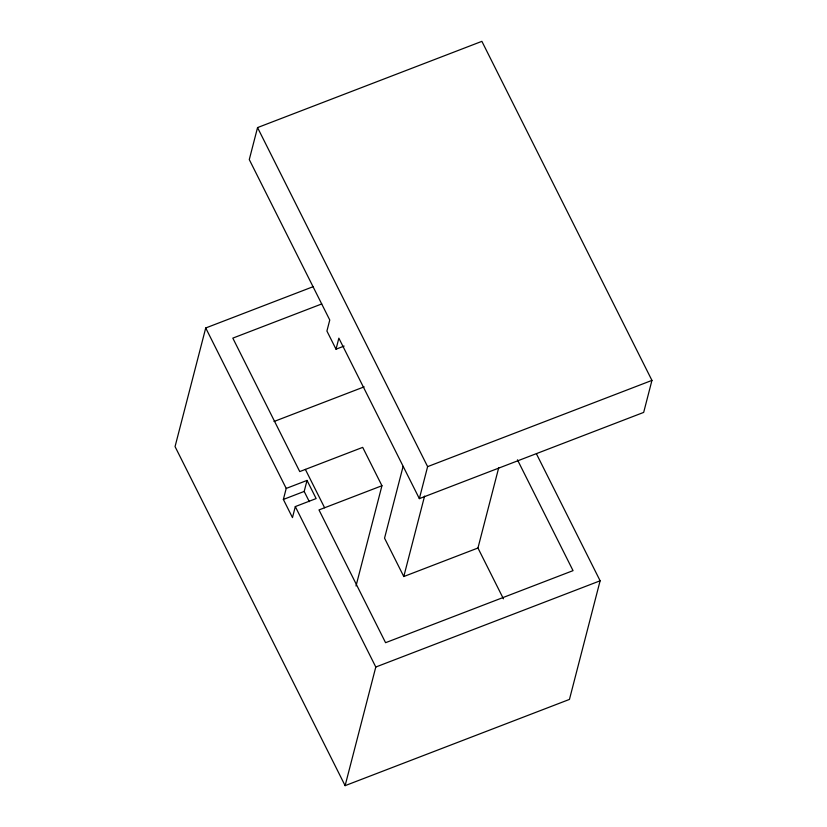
<?xml version="1.0" encoding="UTF-8"?>
<svg xmlns="http://www.w3.org/2000/svg" width="827" height="827" viewBox="0 0 827 827"><rect width="100%" height="100%" fill="white"/><g stroke="black" fill="none" stroke-linecap="round" stroke-linejoin="round"><path stroke-width="1.24" d="M313.071 286.711L205.727 327.978L175.055 446.601L345.117 785.65L569.452 699.415L600.123 580.792L536.434 453.816M336.02 349.201L338.863 338.181L419.351 498.629L643.675 412.404L651.945 380.399L481.883 41.35L257.548 127.585L249.278 159.58L329.766 320.028L326.913 331.048L336.02 349.201L344.115 346.079M286.214 488.426L307.034 480.425L316.141 498.567L295.311 506.579L292.469 517.588L283.361 499.446L286.214 488.426L205.727 327.978M309.308 501.648L304.191 491.434L307.034 480.425M356.013 585.971L381.94 485.728L362.702 447.366L299.746 471.576L232.811 338.129L321.734 303.954M403.1 466.387L384.545 538.17L403.783 576.533L477.954 548.012L498.764 467.565M345.117 785.65L375.799 667.027L295.311 506.579M419.351 498.629L427.621 466.635L257.548 127.585M403.783 576.533L424.582 496.086M274.026 421.491L364.149 386.85M283.361 499.446L304.191 491.434M427.621 466.635L651.945 380.399M381.94 485.728L318.984 509.928L385.578 642.693L573.039 570.64L517.444 459.802M375.799 667.027L600.123 580.792M477.954 548.012L503.436 598.82M305.37 469.405L324.608 507.768"/></g></svg>
